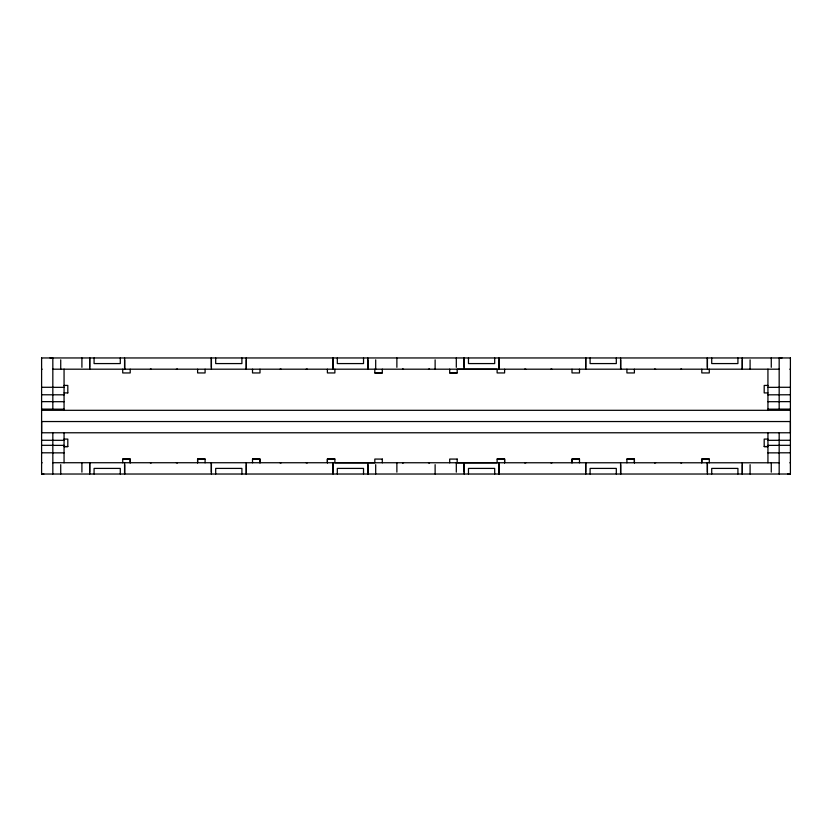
<?xml version="1.0" encoding="UTF-8"?>
<svg xmlns="http://www.w3.org/2000/svg" width="832" height="832" viewBox="0 0 832 832"><rect width="100%" height="100%" fill="white"/><g stroke="black" fill="none" stroke-linecap="round" stroke-linejoin="round"><path stroke-width="1.25" d="M428.48 369.19L428.99 369.138A2.777 2.777 0 0 0 429.51 368.992M403.52 462.842L403.01 462.894A2.777 2.777 0 0 0 402.49 463.039M176.384 369.21L176.894 369.169A2.829 2.829 0 0 0 177.414 369.013M306.176 369.21L306.686 369.169A2.829 2.829 0 0 0 307.206 369.013M550.784 369.21L551.294 369.169A2.829 2.829 0 0 0 551.814 369.013M680.576 369.21L681.086 369.169A2.829 2.829 0 0 0 681.606 369.013M151.424 462.81L150.914 462.862A2.829 2.829 0 0 0 150.394 463.008M281.216 462.81L280.706 462.862A2.829 2.829 0 0 0 280.186 463.008M525.824 462.81L525.314 462.862A2.829 2.829 0 0 0 524.794 463.008M655.616 462.81L655.106 462.862A2.829 2.829 0 0 0 654.586 463.008M41.6 357.958L790.4 357.958M50.024 357.958L52.832 357.958L52.832 409.178L64.064 409.178M781.976 357.958L779.168 357.958L779.168 409.178L767.936 409.178M41.6 369.19L42.141 369.19M52.832 369.19L779.168 369.19M789.859 369.19L790.4 369.19M374.816 372.902L382.304 372.902M449.696 372.902L457.184 372.902M64.064 385.434L67.808 385.414L67.808 392.922M767.936 385.434L764.192 385.434L764.192 392.922L767.936 392.922M41.6 387.286L52.832 387.286M779.168 387.286L790.4 387.286M52.832 387.338L64.064 387.338M767.936 387.338L779.168 387.338M64.064 392.902L67.808 392.902M41.6 394.774L64.064 394.826M767.936 394.826L790.4 394.774M41.6 401.638L52.832 401.638M779.168 401.638L790.4 401.638M52.832 401.69L64.064 401.69M767.936 401.69L779.168 401.69M41.6 409.126L52.832 409.126M779.168 409.126L790.4 409.126M41.6 410.311L790.4 410.311M64.064 439.098L67.808 439.078L67.808 446.586L64.064 446.586L67.808 446.566M767.936 439.078L764.192 439.098L764.192 446.586L767.936 446.586L764.192 446.566M41.6 440.263L64.064 440.326M767.936 440.326L790.4 440.263M41.6 445.318L52.832 445.318M779.168 445.318L790.4 445.318M52.832 445.37L64.064 445.37M767.936 445.37L779.168 445.37M41.6 452.806L52.832 452.806M779.168 452.806L790.4 452.806M52.832 452.858L64.064 452.858M767.936 452.858L779.168 452.858M122.72 459.046L130.208 459.046L130.208 462.81L130.208 459.046L122.72 459.066L122.72 462.81M205.088 459.046L197.6 459.046L197.6 462.79L197.6 459.046L205.088 459.066L205.088 462.81M252.512 459.046L260 459.046L260 462.81L260 459.046L252.512 459.066L252.512 462.81M334.88 459.046L327.392 459.046L327.392 462.79L327.392 459.046L334.88 459.066L334.88 462.81L374.816 462.842L374.816 459.066L382.304 459.098M497.12 459.046L504.608 459.046L504.608 462.81L504.608 459.046L497.12 459.066L497.12 462.81L457.184 462.842L457.184 459.066M579.488 459.046L572 459.046L572 462.79L572 459.046L579.488 459.066L579.488 462.81M626.912 459.046L634.4 459.046L634.4 462.81L634.4 459.046L626.912 459.066L626.912 462.81M709.28 459.046L701.792 459.046L701.792 462.79L701.792 459.046L709.28 459.066L709.28 462.81M457.184 459.098L449.696 459.066L449.696 462.842M41.6 462.79L42.141 462.79M52.832 462.727L779.168 462.79M789.859 462.79L790.4 462.79M41.6 357.958L41.6 474.022L43.846 474.022M787.592 474.022L790.4 474.022L790.4 357.958M41.6 474.022L790.4 474.022M655.616 369.21L655.106 369.169A2.829 2.829 0 0 1 654.586 369.013M525.824 369.21L525.314 369.169A2.829 2.829 0 0 1 524.794 369.013M281.216 369.21L280.706 369.169A2.829 2.829 0 0 1 280.186 369.013M151.424 369.21L150.914 369.169A2.829 2.829 0 0 1 150.394 369.013M680.576 462.81L681.086 462.862A2.829 2.829 0 0 1 681.606 463.008M550.784 462.81L551.294 462.862A2.829 2.829 0 0 1 551.814 463.008M306.176 462.81L306.686 462.862A2.829 2.829 0 0 1 307.206 463.008M176.384 462.81L176.894 462.862A2.829 2.829 0 0 1 177.414 463.008M403.52 369.19L403.01 369.138A2.777 2.777 0 0 1 402.49 368.992M428.48 462.842L428.99 462.894A2.777 2.777 0 0 1 429.51 463.039M779.168 432.775L779.168 474.022M771.274 357.958L771.274 367.318M771.274 462.79L771.274 472.15M767.936 369.127L767.936 410.374M767.936 432.817L767.936 462.81M750.09 359.83L750.09 369.19M750.09 464.662L750.09 474.022M742.352 359.83L742.352 369.19M742.352 464.662L742.352 474.022M742.196 357.958L742.196 369.19M742.196 462.79L742.196 474.022M737.922 357.958L737.922 363.574L711.714 363.574L711.714 357.958M737.922 474.022L737.922 468.406L711.714 468.406L711.714 474.022M709.28 369.19L709.28 372.954L701.792 372.934L701.792 369.19M707.439 357.958L707.439 369.19M707.439 462.79L707.439 474.022M707.283 357.958L707.283 367.318M707.283 462.79L707.283 472.15M634.4 369.19L634.4 372.954L626.912 372.934L626.912 369.19M620.734 359.83L620.734 369.19M620.734 464.662L620.734 474.022M620.578 357.958L620.578 369.19M620.578 462.79L620.578 474.022M616.304 357.958L616.304 363.574L590.096 363.574L590.096 357.958M616.304 474.022L616.304 468.406L590.096 468.406L590.096 474.022M585.822 357.958L585.822 369.19M585.822 462.79L585.822 474.022M585.666 357.958L585.666 367.318M585.666 462.79L585.666 472.15M579.488 369.19L579.488 372.954L572 372.934L572 369.19M504.608 369.19L504.608 372.954L497.12 372.934L497.12 369.19L457.184 369.19L457.184 372.934L449.696 372.934L449.696 369.158M499.117 359.83L499.117 369.19M499.117 464.662L499.117 474.022M498.961 357.958L498.961 369.19M498.961 462.79L498.961 474.022M494.686 357.958L494.686 363.574L468.478 363.574L468.478 357.958M494.686 474.022L494.686 468.406L468.478 468.406L468.478 474.022M464.204 357.958L464.204 369.19M464.204 462.79L464.204 474.022M464.048 357.958L464.048 367.318M464.048 462.79L464.048 472.15M456.31 357.958L456.31 367.318M456.31 462.79L456.31 472.15M435.126 359.83L435.126 369.19M435.126 464.662L435.126 474.022M396.874 357.958L396.874 367.318M396.874 462.79L396.874 472.15M382.304 369.158L382.304 372.934L374.816 372.934L374.816 369.158M382.304 459.066L382.304 462.842M375.69 359.83L375.69 369.19M375.69 464.662L375.69 474.022M367.952 359.83L367.952 369.19M367.952 464.662L367.952 474.022M367.796 357.958L367.796 369.19M367.796 462.79L367.796 474.022M363.522 357.958L363.522 363.574L337.314 363.574L337.314 357.958M363.522 474.022L363.522 468.406L337.314 468.406L337.314 474.022M334.88 369.19L334.88 372.954L327.392 372.934L327.392 369.19M333.039 357.958L333.039 369.19M333.039 462.79L333.039 474.022M332.883 357.958L332.883 367.318M332.883 462.79L332.883 472.15M260 369.19L260 372.954L252.512 372.954L252.512 369.19M246.334 359.83L246.334 369.19M246.334 464.662L246.334 474.022M246.178 357.958L246.178 369.19M246.178 462.79L246.178 474.022M241.904 357.958L241.904 363.574L215.696 363.574L215.696 357.958M241.904 474.022L241.904 468.406L215.696 468.406L215.696 474.022M211.422 357.958L211.422 369.19M211.422 462.79L211.422 474.022M211.266 357.958L211.266 367.318M211.266 462.79L211.266 472.15M205.088 369.19L205.088 372.954L197.6 372.934L197.6 369.19M130.208 369.19L130.208 372.954L122.72 372.954L122.72 369.19M124.717 359.83L124.717 369.19M124.717 464.662L124.717 474.022M124.561 357.958L124.561 369.19M124.561 462.79L124.561 474.022M120.286 357.958L120.286 363.574L94.078 363.574L94.078 357.958M120.286 474.022L120.286 468.406L94.078 468.406L94.078 474.022M89.804 357.958L89.804 369.19M89.804 462.79L89.804 474.022M89.648 357.958L89.648 367.318M89.648 462.79L89.648 472.15M81.91 357.958L81.91 367.318M81.91 462.79L81.91 472.15M64.064 369.127L64.064 410.374M64.064 432.817L64.064 462.81M60.726 359.83L60.726 369.19M60.726 464.662L60.726 474.022M52.832 432.775L52.832 474.022M41.6 421.543L41.6 432.775L790.4 432.775L790.4 421.543L41.6 421.543"/></g></svg>
